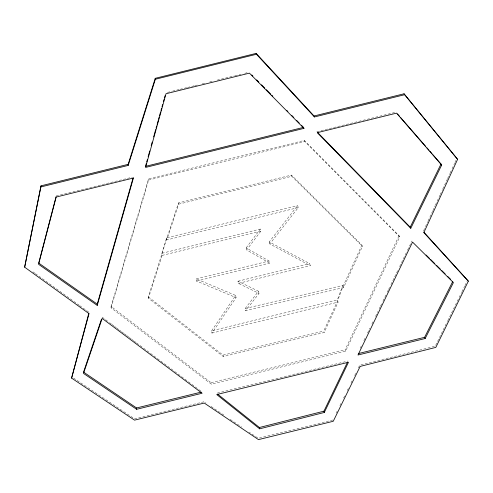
<?xml version="1.0" encoding="UTF-8"?>
<svg xmlns="http://www.w3.org/2000/svg" width="493" height="493" viewBox="0 0 493 493"><rect width="100%" height="100%" fill="white"/><g stroke="black" fill="none" stroke-linecap="round" stroke-linejoin="round"><path stroke-width="0.37" stroke-dasharray="2.46 1.85" d="M111.085 306.455L148.535 178.83L304.329 140.425L399.071 235.648L399.712 236.917L345.587 351.201L211.3 384.146L111.085 307.878L111.085 306.455L211.096 382.673L211.3 384.146M111.085 307.878L148.627 180.068L148.535 178.83M148.436 298.253L148.35 296.848L166.714 238.594L178.497 202.9L291.4 175.089L361.88 245.089L362.441 246.377L343.603 287.561L245.65 310.701L245.187 308.501L342.808 285.441L337.341 299.941L338.106 302.092L324.154 332.516L223.249 356.562L148.436 298.253L162.098 255.417L161.914 253.297L166.64 237.823L297.612 205.581L298.29 207.559L269.831 243.949L310.313 265.696L309.616 263.601L269.264 241.89L297.612 205.581M298.29 207.559L166.844 239.912L178.657 204.17L178.497 202.9M361.88 245.089L343.103 286.217L337.625 300.73L323.704 331.117L324.154 332.516M423.567 230.804L425.169 227.316M425.49 226.62L427.733 221.745M428.053 221.049L432.54 211.294M432.86 210.597L435.103 205.717M435.424 205.02L439.91 195.265M440.231 194.569L442.467 189.694M442.788 188.998L447.274 179.242M447.595 178.546L449.838 173.665M450.158 172.969L451.761 169.487M452.081 168.791L454.645 163.214M454.965 162.517L455.926 160.428M345.587 351.201L345.106 349.796L399.071 235.648M360.21 348.237L361.88 344.773M363.883 340.62L365.553 337.163M367.556 333.009L369.898 328.165M371.901 324.018L373.571 320.555M375.574 316.401L377.909 311.558M379.246 308.791L380.245 306.714M380.584 306.024L381.582 303.947M382.919 301.18L385.927 294.956M387.258 292.189L388.262 290.112M388.595 289.416L389.599 287.345M390.931 284.572L396.273 273.504M396.612 272.814L397.611 270.737M399.613 266.584L407.298 250.666M407.631 249.976L411.969 240.985M336.22 413.146L337.224 411.088M339.911 405.603L340.922 403.551M343.609 398.067L344.613 396.008M347.3 390.524L348.305 388.466M350.991 382.987L352.002 380.929M354.689 375.444L355.693 373.386M358.38 367.901L359.724 365.159L435.239 346.191L447.41 321.374M447.749 320.684L461.602 292.423M461.941 291.733L464.646 286.217M464.985 285.527L467.013 281.392M211.62 330.815L235.66 295.455L196.257 278.902L196.559 281.065L236.092 297.636L211.959 333.071L211.62 330.815L337.341 299.941M246.149 247.862L260.359 229.066L260.896 231.106L246.629 249.945L269.597 263.102L269.042 261L246.149 247.862L246.629 249.945M245.187 308.501L258.505 291.24L237.971 281.22L238.415 283.37L259.016 293.403L245.65 310.701M167.374 92.413L171.835 91.316M172.575 91.131L179.267 89.479M180.007 89.295L186.699 87.643M187.439 87.458L194.131 85.807M194.871 85.622L198.587 84.704M202.303 83.792L206.019 82.873M209.735 81.955L213.451 81.037M217.166 80.119L234.261 75.897M235.007 75.712L240.954 74.246M244.67 73.328L248.386 72.409M56.27 195.937L131.871 177.295M316.845 131.693L395.195 112.373M148.627 180.068L304.797 141.571L399.712 236.917M178.657 204.17L291.825 176.291L362.441 246.377M161.914 253.297L260.359 229.066M162.098 255.417L260.896 231.106M196.257 278.902L269.042 261M196.559 281.065L269.597 263.102M237.971 281.22L309.616 263.601M238.415 283.37L310.313 265.696M211.959 333.071L338.106 302.092M211.096 382.673L345.106 349.796M217.296 393.081L348.064 361.005M134.497 418.803L204.09 401.74L206 403.027M332.861 419.999L258.215 438.289L249.298 432.269M148.35 296.848L223.015 355.114L323.704 331.117M73.562 378.076L133.862 418.384M211.096 406.466L224.469 415.5M230.2 419.37L241.656 427.111M32.932 271.822L34.8 273.171M35.422 273.621L79.083 305.167M79.706 305.623L85.948 310.128M86.571 310.578L89.067 312.383M102.174 317.141L108.953 322.219M109.569 322.681L111.418 324.067M112.034 324.523L113.877 325.91M114.493 326.372L116.342 327.759M116.958 328.221L118.807 329.607M119.423 330.063L121.272 331.45M121.888 331.912L123.737 333.299M124.347 333.761L126.196 335.148M126.812 335.604L128.661 336.99M129.277 337.452L131.126 338.839M131.742 339.301L133.591 340.688M134.207 341.15L136.05 342.53M136.666 342.992L201.341 391.473M304.329 140.425L304.797 141.571M342.808 285.441L343.603 287.561M291.4 175.089L291.825 176.291M269.264 241.89L269.831 243.949M258.505 291.24L259.016 293.403M235.66 295.455L236.092 297.636M223.015 355.114L223.249 356.562M166.64 237.823L166.844 239.912"/><path stroke-width="0.74" d="M97.232 305.389L133.406 178.016L56.159 197.058L38.577 264.303L97.232 305.389L97.257 304.144L133.147 177.671M423.764 232.061L468.35 281.158L435.812 347.399L360.167 366.404L333.237 421.287L258.468 439.608L204.256 403.046L134.54 420.141L71.59 378.119L88.863 313.123M71.59 378.119L89.023 313.634L24.65 267.175L41.03 185.836L128.149 164.348L155.246 78.319L256.132 53.392L314.035 115.991L314.466 116.952L404.667 94.705L457.59 159.338L423.851 232.597L468.35 281.158M24.65 267.175L41.03 185.836M56.079 196.676L38.719 263.089L97.257 304.144M145.688 165.63L146.304 163.417M146.711 161.951L147.321 159.738M148.14 156.799L149.767 150.913M151.197 145.762L152.22 142.083M153.643 136.931L155.683 129.573M156.096 128.1L156.706 125.894M157.113 124.421L158.136 120.742M158.543 119.269L159.153 117.063M159.566 115.59L160.582 111.911M160.989 110.444L161.605 108.232M162.012 106.765L162.622 104.553M163.442 101.613L164.052 99.407M164.459 97.934L165.069 95.728M40.882 186.946L128.192 165.414L155.35 79.25L155.246 78.319M101.441 319.31L83.545 372.104L136.579 407.97L201.212 392.114M324.308 412.462L348.489 362.25L216.735 394.56L259.657 428.824L324.308 412.462L323.938 411.18L347.405 362.38M441.001 164.046L441.666 165.056L410.792 228.277L410.213 227.181L441.001 164.046L432.99 154.827M358.288 353.586L424.596 337.323L452.771 281.441M425.157 338.525L453.406 282.588L412.549 242.094L357.98 355.003L425.157 338.525L424.596 337.323M217.74 394.215L259.404 427.511L323.938 411.18M155.35 79.25L256.459 54.267L314.466 116.952M314.035 115.991L404.044 93.787L457.59 159.338M145.484 166.363L303.546 127.385L303.953 128.371L145.558 167.429L166.012 93.732L249.433 73.13L303.953 128.371M136.623 409.295L202.118 393.235L102.162 318.398L83.496 373.417L136.623 409.295L136.579 407.97M426.112 255.004L429.378 258.246M430.469 259.324L434.82 263.638M436.453 265.259L440.261 269.03M441.888 270.651L445.154 273.886M447.878 276.585L450.596 279.278M251.824 74.954L252.897 76.045M256.668 79.872L258.825 82.054M261.518 84.784L264.753 88.062M266.368 89.701L270.682 94.071M271.754 95.161L272.832 96.252M286.84 110.457L287.918 111.547M291.69 115.368L293.846 117.556M296.539 120.286L299.233 123.016M301.389 125.197L303.546 127.385M317.381 132.241L410.213 227.181M410.792 228.277L317.276 132.679L396.545 113.137L441.666 165.056M397.444 113.92L399.447 116.225M400.452 117.377L425.477 146.181M426.981 147.912L428.984 150.217M429.988 151.369L431.985 153.674M404.044 93.787L404.667 94.705M256.132 53.392L256.459 54.267M259.404 427.511L259.657 428.824M128.149 164.348L128.192 165.414"/></g></svg>
